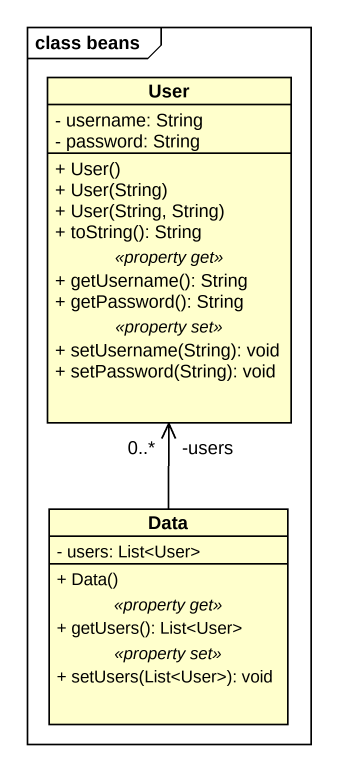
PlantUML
@startuml
mainframe class beans
hide circle
hide empty members
skinparam classAttributeIconSize 0
class User {
  - username: String
  - password: String
  --
  + User()
  + User(String)
  + User(String, String)
  + toString(): String
  .. <<property get>> ..
  + getUsername(): String
  + getPassword(): String
  .. <<property set>> ..
  + setUsername(String): void
  + setPassword(String): void
}
class Data {
  - users: List<User>
  --
  + Data()
  .. <<property get>> ..
  + getUsers(): List<User>
  .. <<property set>> ..
  + setUsers(List<User>): void
}
Data -up-> "-users\n0..*" User
@enduml
